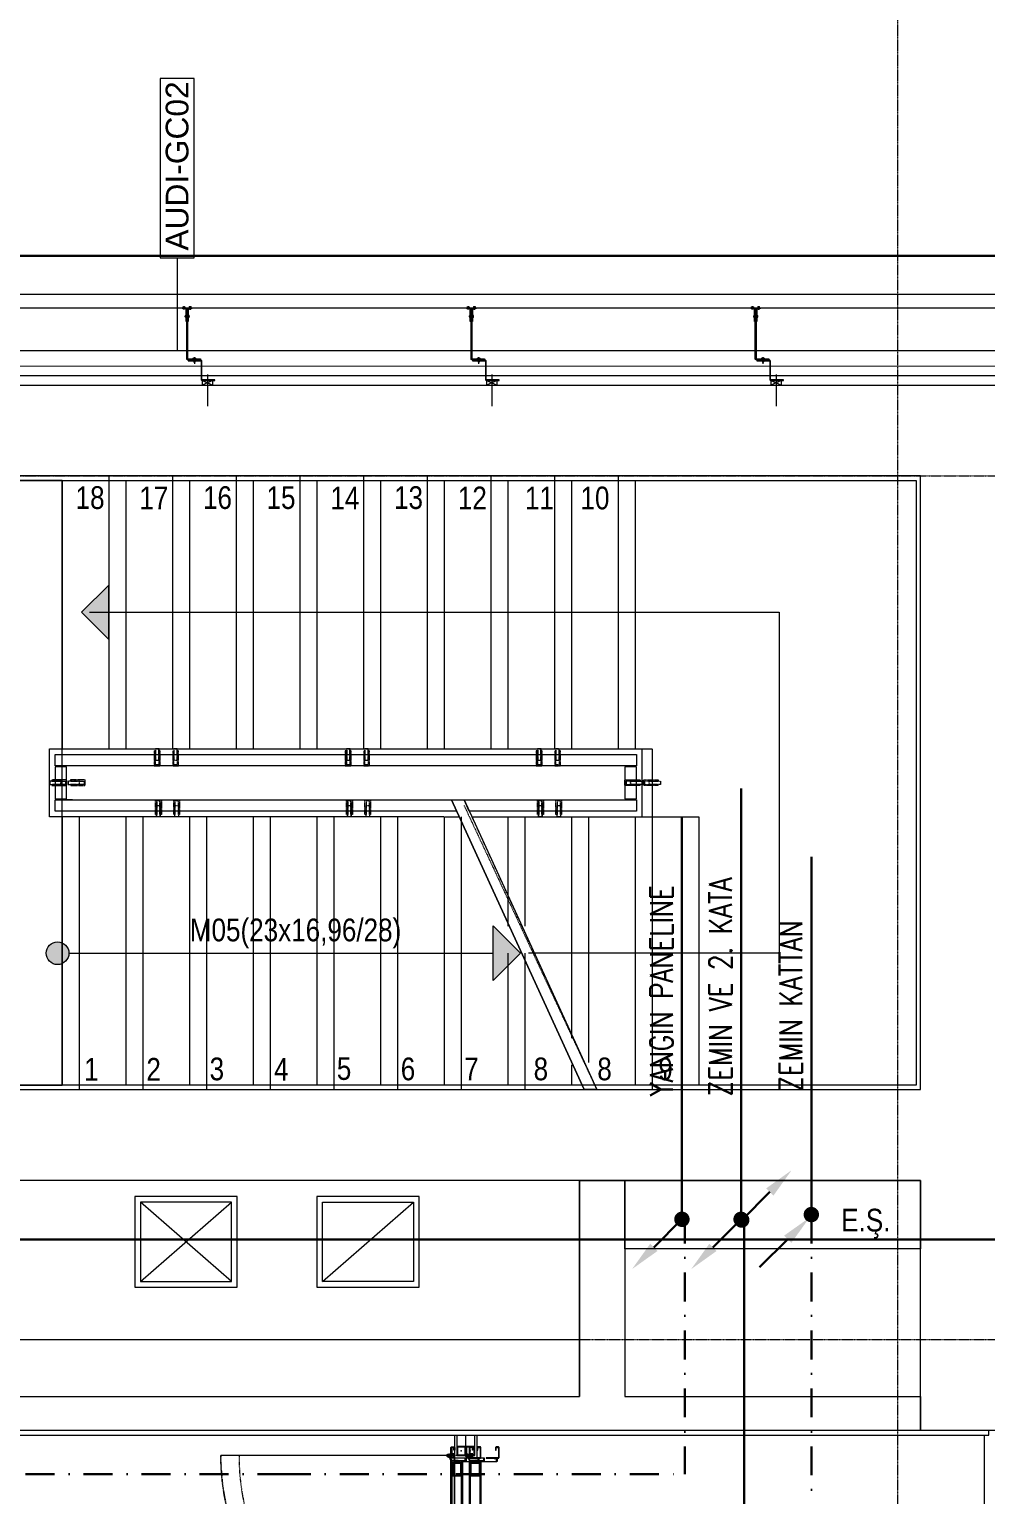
# Model space of a CAD drawing. Extents: x -1133 to 23780, y -1311 to 8245.
# Drawn here: x 10286 to 10706, y 2337 to 2982 of the extents above; entities that cross this region are included whole.
import ezdxf
from ezdxf.enums import TextEntityAlignment as Align

# ---------------------------------------------------------------- set-up
doc = ezdxf.new("R2010")
doc.units = 0
doc.header["$MEASUREMENT"] = 0
for name, pattern in [('DASHDOT', [25.4, 12.7, -6.35, 0, -6.35]), ('DASHDOT2', [0.5, 0.25, -0.125, 0, -0.125]), ('DOT2', [0.125, 0, -0.125]), ('HIDDEN', [0.375, 0.25, -0.125]), ('HIDDEN2', [4.7625, 3.175, -1.5875])]:
    doc.linetypes.add(name, pattern=pattern)
doc.layers.get('0').update_dxf_attribs({"color": 9, "lineweight": 9})
for name, color, linetype, lineweight in [('00', 9, 'Continuous', 9), ('01', 9, 'Continuous', 9), ('06B', 9, 'Continuous', 9), ('06C', 9, 'Continuous', 9), ('06D', 9, 'Continuous', 9), ('10', 9, 'Continuous', 9), ('11', 9, 'Continuous', 9), ('14', 9, 'Continuous', 9), ('19', 9, 'Continuous', 9), ('19D', 9, 'DOT2', 9), ('20', 9, 'DOT2', 9), ('21', 9, 'Continuous', 9), ('22', 8, 'Continuous', 9), ('24', 9, 'DASHDOT2', 9), ('33', 9, 'BATTING', 9), ('35', 9, 'Continuous', 9), ('E-AŞAĞIDAN GELEN HAT', 7, 'Continuous', 30), ('E-AŞAĞIDAN GELİP YUKARIYA GİDEN HAT', 7, 'Continuous', 30), ('E-KABLO', 7, 'Continuous', 30), ('E-YAZI', 7, 'Continuous', 30), ('E-YUKARI ÇIKAN HAT', 7, 'Continuous', 30)]:
    doc.layers.add(name, color=color, linetype=linetype, lineweight=lineweight)
doc.styles.add('Arial', font='arial.ttf', dxfattribs={"height": 2.5})
doc.styles.add('E-YAZI', font='txttw.shx')
doc.styles.add('MuuM_TEXT-STANDART', font='ARIALN.TTF')
doc.linetypes.add('BATTING', pattern='A,0.0001,-0.1,[134,ltypeshp.shx,S=0.1,R=0,X=-0.1,Y=0],-0.2,[134,ltypeshp.shx,S=0.1,R=180,X=0.1,Y=0],-0.1', length=0.4001)

# ---------------------------------------------------------------- blocks, each defined once
blk = doc.blocks.new('0_wallno')
blk.add_lwpolyline([(-7.84, 1.5), (7.94, 1.5), (7.94, -1.5), (-7.84, -1.5)], close=True)
blk.add_lwpolyline([(7.94, 0), (16.13, 0)])
at = {"style": 'Arial'}
blk.add_attdef('GENISLIK', text='', height=2, dxfattribs=at).set_placement((8.44, 0), align=Align.BOTTOM_LEFT)
blk.add_attdef('DUVARNO', text='', height=2, dxfattribs=at).set_placement((0, 0), align=Align.MIDDLE_CENTER)
blk.add_attdef('YUKSEKLIK', text='', height=2, dxfattribs=at).set_placement((8.44, -0.5), align=Align.TOP_LEFT)
blk = doc.blocks.new('p-lama profili')
at = {"layer": '20', "linetype": 'HIDDEN', "ltscale": 0.5}
blk.add_lwpolyline([(0.75, -0.45), (-0.75, -0.45), (-0.75, -6.5), (-1.25, -6.5), (-1.25, -0.45), (-1.25, -0.45), (-1.25, 0), (1.25, 0), (1.25, -0.45), (1.25, -0.45), (1.25, -6.5), (0.75, -6.5), (0.75, -0.45)], dxfattribs=at)
blk.add_lwpolyline([(-0.75, -2.5), (0.75, -2.5), (0.75, -7.5), (-0.75, -7.5)], close=True, dxfattribs=at)
blk = doc.blocks.new('gr-p-barel kilitli kapı kolu')
at = {"flags": 128}
for points in [[(-0.9, 0.8), (-0.9, 4.9), (-11.7, 4.9), (-11.7, 6.7), (0.9, 6.7), (0.9, 0.8)], [(-0.8, 5), (0.8, 6.6)]]:
    blk.add_lwpolyline(points, dxfattribs=at)
blk.add_lwpolyline([(-2.75, 0), (-2.75, 0.7), (2.75, 0.7), (2.75, 0)])
blk.add_lwpolyline([(-1.3, 0.7), (1.3, 0.7), (1.3, 0.8), (-1.3, 0.8)], close=True)
blk = doc.blocks.new('prf-scr2')
at = {"linetype": 'DOT2', "ltscale": 10}
blk.add_line((0, 0.19), (0, -1.06), dxfattribs=at)
for p, q in [((0.09, -0.24), (-0.09, -0.2)), ((-0.09, -0.24), (0.09, -0.28)), ((0.09, -0.32), (-0.09, -0.28)), ((-0.09, -0.32), (0.09, -0.36)), ((0.09, -0.4), (-0.09, -0.36)), ((-0.09, -0.4), (0.09, -0.44)), ((0.09, -0.48), (-0.09, -0.44)), ((-0.09, -0.48), (0.09, -0.52)), ((0.09, -0.56), (-0.09, -0.52)), ((-0.09, -0.56), (0.09, -0.6)), ((0.09, -0.64), (-0.09, -0.6)), ((-0.09, -0.64), (0.09, -0.68)), ((0.09, -0.72), (-0.09, -0.68)), ((-0.09, -0.72), (0.09, -0.76)), ((0.06, -0.84), (-0.08, -0.76)), ((-0.07, -0.8), (0.06, -0.84)), ((0.09, -0.17), (0, -0.15)), ((0, -0.18), (0.09, -0.2))]:
    blk.add_line(p, q)
blk.add_lwpolyline([(0.23, 0), (-0.23, 0), (-0.23, -0.01), (-0.12, -0.14), (0.12, -0.14), (0.23, -0.01), (0.23, 0)], close=True)
for points in [[(0.23, -0.01), (-0.23, -0.01)], [(-0.09, -0.14), (-0.09, -0.2), (-0.12, -0.22), (-0.12, -0.23), (-0.09, -0.24), (-0.09, -0.28), (-0.12, -0.3), (-0.12, -0.31), (-0.09, -0.32), (-0.09, -0.36), (-0.12, -0.38), (-0.12, -0.39), (-0.09, -0.4), (-0.09, -0.44), (-0.12, -0.46), (-0.12, -0.46), (-0.09, -0.48), (-0.09, -0.52), (-0.12, -0.54), (-0.12, -0.54), (-0.09, -0.56), (-0.09, -0.6), (-0.12, -0.62), (-0.12, -0.62), (-0.09, -0.64), (-0.09, -0.68), (-0.12, -0.69), (-0.12, -0.7), (-0.09, -0.72), (-0.09, -0.73), (-0.08, -0.76), (-0.1, -0.77), (-0.1, -0.78), (-0.07, -0.8), (-0.01, -0.94), (0, -0.95), (0.01, -0.94), (0.08, -0.76), (0.09, -0.76), (0.12, -0.74), (0.12, -0.73), (0.09, -0.72), (0.09, -0.68), (0.12, -0.66), (0.12, -0.66), (0.09, -0.64), (0.09, -0.6), (0.12, -0.58), (0.12, -0.58), (0.09, -0.56), (0.09, -0.52), (0.12, -0.5), (0.12, -0.5), (0.09, -0.48), (0.09, -0.44), (0.12, -0.43), (0.12, -0.42), (0.09, -0.4), (0.09, -0.36), (0.12, -0.35), (0.12, -0.34), (0.09, -0.32), (0.09, -0.28), (0.12, -0.27), (0.12, -0.26), (0.09, -0.24), (0.09, -0.2), (0.12, -0.19), (0.12, -0.18), (0.09, -0.17), (0.09, -0.14)]]:
    blk.add_lwpolyline(points)
blk = doc.blocks.new('K-SAC-01')
at = {"layer": '10'}
for points in [[(-4.6, 11.2, -0.414214), (-4.5, 11.3), (-0.1, 11.3, -0.414214), (0, 11.2), (0, 5.9), (0.2, 5.9), (0.2, 11.2, 0.414214), (-0.1, 11.5), (-4.5, 11.5, 0.414214), (-4.8, 11.2), (-4.8, 10.3, 0.414214), (-4.5, 10), (-3.4, 10), (-3.4, 10.2), (-4.5, 10.2, -0.414214), (-4.6, 10.3)], [(0.2, 10.3, -0.414214), (0.5, 10.6), (1.5, 10.6, -0.414214), (1.8, 10.3), (1.8, 3.9, -0.414214), (1.5, 3.6, -0.414214), (1.2, 3.9), (1.2, 4.8), (0.2, 4.8), (0.2, -1.2, -0.414214), (-0.1, -1.5), (-4.5, -1.5, -0.414214), (-4.8, -1.2), (-4.8, -0.3, -0.414214), (-4.5, 0), (-3.4, 0), (-3.4, -0.2), (-4.5, -0.2, 0.414214), (-4.6, -0.3), (-4.6, -1.2, 0.414214), (-4.5, -1.3), (-0.1, -1.3, 0.414214), (0, -1.2), (0, 5), (1.4, 5), (1.4, 3.9, 0.414214), (1.5, 3.8, 0.414214), (1.6, 3.9), (1.6, 10.3, 0.414214), (1.5, 10.4), (0.5, 10.4, 0.414214), (0.4, 10.3), (0.4, 9.4), (0.2, 9.4)], [(99.8, 10.3, 0.414214), (99.5, 10.6), (98.5, 10.6, 0.414214), (98.2, 10.3), (98.2, 3.9, 0.414214), (98.5, 3.6, 0.414214), (98.8, 3.9), (98.8, 4.8), (99.8, 4.8), (99.8, -1.2, 0.414214), (100.1, -1.5), (104.5, -1.5, 0.414214), (104.8, -1.2), (104.8, -0.3, 0.414214), (104.5, 0), (103.4, 0), (103.4, -0.2), (104.5, -0.2, -0.414214), (104.6, -0.3), (104.6, -1.2, -0.414214), (104.5, -1.3), (100.1, -1.3, -0.414214), (100, -1.2), (100, 5), (98.6, 5), (98.6, 3.9, -0.414214), (98.5, 3.8, -0.414214), (98.4, 3.9), (98.4, 10.3, -0.414214), (98.5, 10.4), (99.5, 10.4, -0.414214), (99.6, 10.3), (99.6, 9.4), (99.8, 9.4)], [(104.6, 11.2, 0.414214), (104.5, 11.3), (100.1, 11.3, 0.414214), (100, 11.2), (100, 5.9), (99.8, 5.9), (99.8, 11.2, -0.414214), (100.1, 11.5), (104.5, 11.5, -0.414214), (104.8, 11.2), (104.8, 10.3, -0.414214), (104.5, 10), (103.4, 10), (103.4, 10.2), (104.5, 10.2, 0.414214), (104.6, 10.3)], [(-0.38, -2.01), (1, -1.37), (1, 1.5), (1.2, 1.5), (1.2, -1.5), (-0.27, -2.18, -14.796002)]]:
    blk.add_lwpolyline(points, format="xyb", close=True, dxfattribs=at)
for points in [[(98.8, 0.15), (98.8, 2.15), (99.1, 2.15), (99.1, 3.19), (1.5, 3.19), (1.5, 2.15), (1.8, 2.15), (1.8, 0.15), (1.5, 0.15), (1.5, 1.85), (1.2, 1.85), (1.2, 3.49), (99.4, 3.49), (99.4, 1.85), (99.1, 1.85), (99.1, 0.15)], [(98.8, 2.15), (98.8, 0.15), (99.4, 0.15), (99.4, -1.5), (1.2, -1.5), (1.2, 0.15), (1.8, 0.15), (1.8, 2.15), (2.1, 2.15), (2.1, -0.15), (1.5, -0.15), (1.5, -1.2), (99.1, -1.2), (99.1, -0.15), (98.5, -0.15), (98.5, 2.15), (98.8, 2.15)]]:
    blk.add_lwpolyline(points, dxfattribs=at)
for points in [[(2.1, 3), (8.1, 3), (8.1, -1), (2.1, -1)], [(2.4, 2.7), (7.8, 2.7), (7.8, -0.7), (2.4, -0.7)], [(98.5, 3), (92.5, 3), (92.5, -1), (98.5, -1)], [(98.2, 2.7), (92.8, 2.7), (92.8, -0.7), (98.2, -0.7)]]:
    blk.add_lwpolyline(points, close=True, dxfattribs=at)
blk.add_circle((-0.95, -2.5), 0.55, dxfattribs=at)
at = {"layer": '20', "linetype": 'HIDDEN'}
for points in [[(-0.2, -1.3), (-0.2, 0), (-1.7, 0), (-1.7, -1.3)], [(-0.4, -1.99), (-0.4, -0.2), (-1.5, -0.2), (-1.5, -1.99)]]:
    blk.add_lwpolyline(points, dxfattribs=at)
at = {"layer": '20'}
blk.add_lwpolyline([(-0.95, -2.5), (-0.95, -102.85)], dxfattribs=at)
blk.add_arc((-0.95, -2.5), 100.35, 270, 1.51314, dxfattribs=at)
at = {"layer": '06B'}
blk.add_blockref('gr-p-barel kilitli kapı kolu', (91.4, 3.51), dxfattribs=at)
at = {"layer": '06B', "xscale": -1, "rotation": 180}
blk.add_blockref('gr-p-barel kilitli kapı kolu', (91.4, -1.51), dxfattribs=at)
at = {"layer": '10', "xscale": -1, "rotation": 90}
blk.add_blockref('prf-scr2', (1.5, 1), dxfattribs=at)
at = {"layer": '10', "rotation": 270}
blk.add_blockref('prf-scr2', (99.1, 1.22), dxfattribs=at)
blk = doc.blocks.new('p- alum kaplama profil')
at = {"lineweight": 13}
blk.add_lwpolyline([(7.12, 12.59), (7.12, 26.49)], dxfattribs=at)
at = {"lineweight": 18}
blk.add_lwpolyline([(4.09, 6.16), (-1.41, 6.16), (-1.41, 6.46), (4.09, 6.46, 0.414214), (4.29, 6.66), (4.29, 14.66, -0.414214), (4.79, 15.16), (10.29, 15.16), (10.29, 14.86), (4.79, 14.86, 0.414214), (4.59, 14.66), (4.59, 6.66, -0.414214)], format="xyb", close=True, dxfattribs=at)
at = {"lineweight": 5}
blk.add_lwpolyline([(9.44, 15.16), (4.79, 15.16), (4.79, 17.16), (9.44, 17.16)], close=True, dxfattribs=at)
for points in [[(4.79, 15.16), (9.44, 17.16)], [(9.44, 15.16), (4.79, 17.16)]]:
    blk.add_lwpolyline(points, dxfattribs=at)
blk.add_lwpolyline([(-2.06, 5.56), (-2.06, -2.34), (-2.06, -15.69), (-1.66, -15.69), (-1.66, -2.34), (-1.66, 5.56), (-1.66, 5.56), (-1.66, 5.57), (-1.66, 5.57), (-1.66, 5.58), (-1.66, 5.58), (-1.65, 5.59), (-1.65, 5.59), (-1.65, 5.59), (-1.65, 5.6), (-1.65, 5.6), (-1.64, 5.61), (-1.64, 5.61), (-1.64, 5.62), (-1.64, 5.62), (-1.63, 5.62), (-1.63, 5.63), (-1.63, 5.63), (-1.62, 5.63), (-1.62, 5.64), (-1.61, 5.64), (-1.61, 5.64), (-1.61, 5.64), (-1.6, 5.65), (-1.6, 5.65), (-1.59, 5.65), (-1.59, 5.65), (-1.58, 5.65), (-1.58, 5.65), (-1.57, 5.66), (-1.57, 5.66), (-1.56, 5.66), (-1.56, 5.66), (3.94, 5.66), (3.94, 6.06), (-1.56, 6.06), (-1.58, 6.06), (-1.61, 6.05), (-1.63, 6.05), (-1.66, 6.05), (-1.68, 6.04), (-1.7, 6.03), (-1.73, 6.03), (-1.75, 6.02), (-1.77, 6.01), (-1.79, 6), (-1.82, 5.99), (-1.84, 5.97), (-1.86, 5.96), (-1.88, 5.94), (-1.89, 5.93), (-1.91, 5.91), (-1.93, 5.89), (-1.95, 5.87), (-1.96, 5.85), (-1.97, 5.83), (-1.99, 5.81), (-2, 5.79), (-2.01, 5.77), (-2.02, 5.75), (-2.03, 5.72), (-2.04, 5.7), (-2.04, 5.68), (-2.05, 5.65), (-2.05, 5.63), (-2.06, 5.61), (-2.06, 5.58)], close=True)
blk.add_lwpolyline([(-1.66, -2.34), (-2.06, -2.34)])
for points in [[(-2.36, -10.84), (-2.36, -16.39), (-2.36, -16.39, -0.414214), (-2.51, -16.54), (-2.51, -16.54), (-4.06, -16.54), (-4.06, -16.84), (-2.51, -16.84), (-2.51, -16.84, 0.414214), (-2.06, -16.39), (-2.06, -10.84)], [(-1.36, -10.84), (-1.66, -10.84), (-1.66, -16.39, 0.414214), (-1.21, -16.84), (-1.21, -16.84), (0.34, -16.84), (0.34, -16.54), (-1.21, -16.54), (-1.21, -16.54, -0.414214), (-1.36, -16.39), (-1.36, -16.39)]]:
    blk.add_lwpolyline(points, format="xyb", close=True)
for points in [[(1.61, 6.87, -10), (0.98, 6.96, -10)], [(1.56, 7.05, -10), (1.02, 7.13, -10)], [(1.05, 6.91, -10), (1.29, 7.56, -10)], [(1.29, 4.93, -10), (1.29, 7.8, -10)], [(1.53, 6.82, -10), (1.29, 7.56, -10)], [(0.67, 5.66, -10), (1.91, 5.66, -10)], [(0.67, 5.66, -10), (0.67, 5.64, -10), (0.67, 5.62, -10), (0.67, 5.6, -10), (0.68, 5.58, -10), (0.68, 5.56, -10), (0.69, 5.54, -10), (0.69, 5.52, -10), (0.7, 5.5, -10), (0.7, 5.48, -10), (0.71, 5.46, -10), (0.72, 5.45, -10), (0.73, 5.43, -10), (0.74, 5.41, -10), (0.75, 5.4, -10), (0.76, 5.38, -10), (0.77, 5.36, -10), (0.79, 5.35, -10), (0.8, 5.33, -10), (0.81, 5.32, -10), (0.83, 5.31, -10), (0.84, 5.29, -10), (0.86, 5.28, -10), (0.87, 5.27, -10), (0.89, 5.26, -10), (0.91, 5.25, -10), (0.92, 5.24, -10), (0.94, 5.23, -10), (0.96, 5.22, -10), (0.98, 5.21, -10), (1, 5.21, -10), (1.02, 5.2, -10), (1.03, 5.2, -10)], [(0.96, 5.66, -10), (0.97, 5.66, -10), (0.97, 5.66, -10), (0.97, 5.66, -10), (0.98, 5.66, -10), (0.98, 5.66, -10), (0.99, 5.66, -10), (0.99, 5.66, -10), (1, 5.66, -10), (1, 5.67, -10), (1, 5.67, -10), (1.01, 5.67, -10), (1.01, 5.67, -10), (1.01, 5.67, -10), (1.02, 5.68, -10), (1.02, 5.68, -10), (1.02, 5.68, -10), (1.03, 5.69, -10), (1.03, 5.69, -10), (1.03, 5.69, -10), (1.04, 5.7, -10), (1.04, 5.7, -10), (1.04, 5.7, -10), (1.04, 5.71, -10), (1.04, 5.71, -10), (1.05, 5.72, -10), (1.05, 5.72, -10), (1.05, 5.72, -10), (1.05, 5.73, -10), (1.05, 5.73, -10), (1.05, 5.74, -10), (1.05, 5.74, -10), (1.05, 5.75, -10)], [(1.33, 5.85, -10), (0.98, 5.88, -10)], [(1.03, 5.2, -10), (1.04, 5.2, -10), (1.05, 5.19, -10), (1.05, 5.19, -10), (1.06, 5.19, -10), (1.06, 5.19, -10), (1.07, 5.19, -10), (1.07, 5.19, -10), (1.08, 5.19, -10), (1.08, 5.19, -10), (1.09, 5.19, -10), (1.09, 5.18, -10), (1.1, 5.18, -10), (1.1, 5.18, -10), (1.11, 5.18, -10), (1.11, 5.18, -10), (1.12, 5.18, -10), (1.12, 5.18, -10), (1.13, 5.18, -10), (1.13, 5.18, -10), (1.14, 5.18, -10), (1.15, 5.18, -10), (1.15, 5.18, -10), (1.16, 5.17, -10), (1.16, 5.17, -10), (1.17, 5.17, -10), (1.17, 5.17, -10), (1.18, 5.17, -10), (1.18, 5.17, -10), (1.19, 5.17, -10), (1.19, 5.17, -10), (1.2, 5.17, -10), (1.2, 5.17, -10)], [(1.05, 5.83, -10), (1.05, 6.01, -10)], [(1.05, 5.75, -10), (1.05, 5.83, -10)], [(1.2, 5.17, -10), (1.2, 5.2, -10)], [(1.38, 5.2, -10), (1.2, 5.2, -10)], [(1.29, 6.16, -10), (1.29, 6.26, -10)], [(1.38, 5.17, -10), (1.38, 5.2, -10)], [(1.38, 5.17, -10), (1.38, 5.17, -10), (1.39, 5.17, -10), (1.39, 5.17, -10), (1.4, 5.17, -10), (1.41, 5.17, -10), (1.41, 5.17, -10), (1.42, 5.17, -10), (1.42, 5.17, -10), (1.43, 5.17, -10), (1.43, 5.18, -10), (1.44, 5.18, -10), (1.44, 5.18, -10), (1.45, 5.18, -10), (1.45, 5.18, -10), (1.46, 5.18, -10), (1.46, 5.18, -10), (1.47, 5.18, -10), (1.47, 5.18, -10), (1.48, 5.18, -10), (1.48, 5.18, -10), (1.49, 5.18, -10), (1.5, 5.19, -10), (1.5, 5.19, -10), (1.51, 5.19, -10), (1.51, 5.19, -10), (1.52, 5.19, -10), (1.52, 5.19, -10), (1.53, 5.19, -10), (1.53, 5.19, -10), (1.54, 5.19, -10), (1.54, 5.2, -10), (1.55, 5.2, -10)], [(1.53, 5.75, -10), (1.53, 5.92, -10)], [(1.53, 5.75, -10), (1.53, 5.74, -10), (1.53, 5.74, -10), (1.53, 5.73, -10), (1.53, 5.73, -10), (1.53, 5.72, -10), (1.54, 5.72, -10), (1.54, 5.72, -10), (1.54, 5.71, -10), (1.54, 5.71, -10), (1.54, 5.7, -10), (1.54, 5.7, -10), (1.55, 5.7, -10), (1.55, 5.69, -10), (1.55, 5.69, -10), (1.55, 5.69, -10), (1.56, 5.68, -10), (1.56, 5.68, -10), (1.56, 5.68, -10), (1.57, 5.67, -10), (1.57, 5.67, -10), (1.58, 5.67, -10), (1.58, 5.67, -10), (1.58, 5.67, -10), (1.59, 5.66, -10), (1.59, 5.66, -10), (1.6, 5.66, -10), (1.6, 5.66, -10), (1.6, 5.66, -10), (1.61, 5.66, -10), (1.61, 5.66, -10), (1.62, 5.66, -10), (1.62, 5.66, -10)], [(1.55, 5.2, -10), (1.57, 5.2, -10), (1.59, 5.21, -10), (1.6, 5.21, -10), (1.62, 5.22, -10), (1.64, 5.23, -10), (1.66, 5.24, -10), (1.68, 5.25, -10), (1.69, 5.26, -10), (1.71, 5.27, -10), (1.73, 5.28, -10), (1.74, 5.29, -10), (1.76, 5.31, -10), (1.77, 5.32, -10), (1.78, 5.33, -10), (1.8, 5.35, -10), (1.81, 5.36, -10), (1.82, 5.38, -10), (1.83, 5.4, -10), (1.84, 5.41, -10), (1.85, 5.43, -10), (1.86, 5.45, -10), (1.87, 5.46, -10), (1.88, 5.48, -10), (1.89, 5.5, -10), (1.89, 5.52, -10), (1.9, 5.54, -10), (1.9, 5.56, -10), (1.9, 5.58, -10), (1.91, 5.6, -10), (1.91, 5.62, -10), (1.91, 5.64, -10), (1.91, 5.66, -10)], [(-2.36, -12.52, 0), (-2.4, -12.53, 0), (-2.43, -12.56, 0), (-2.47, -12.58, 0), (-2.5, -12.6, 0), (-2.53, -12.63, 0), (-2.56, -12.66, 0), (-2.59, -12.69, 0), (-2.61, -12.73, 0), (-2.63, -12.76, 0), (-2.65, -12.8, 0), (-2.67, -12.84, 0), (-2.68, -12.88, 0), (-2.69, -12.92, 0), (-2.7, -12.96, 0), (-2.71, -13, 0), (-2.71, -13.04, 0), (-2.71, -13.08, 0), (-2.7, -13.13, 0), (-2.69, -13.17, 0), (-2.68, -13.21, 0), (-2.67, -13.25, 0), (-2.65, -13.28, 0), (-2.63, -13.32, 0), (-2.61, -13.36, 0), (-2.59, -13.39, 0), (-2.56, -13.42, 0), (-2.53, -13.45, 0), (-2.5, -13.48, 0), (-2.47, -13.51, 0), (-2.43, -13.53, 0), (-2.4, -13.55, 0), (-2.36, -13.57, 0)], [(-2.36, -13.04, 0), (-2.36, -12.52, 0)], [(-2.36, -13.04, 0), (-2.36, -12.73, 0)], [(-2.36, -12.73, 0), (-2.36, -13.04, 0)], [(-1.36, -12.73, 0), (-2.36, -12.73, 0)], [(-1.36, -13.04, 0), (-1.36, -12.37, 0)], [(-1.36, -13.72, 0), (-1.32, -13.68, 0), (-1.29, -13.65, 0), (-1.26, -13.61, 0), (-1.23, -13.58, 0), (-1.2, -13.54, 0), (-1.18, -13.5, 0), (-1.16, -13.45, 0), (-1.14, -13.41, 0), (-1.12, -13.37, 0), (-1.1, -13.32, 0), (-1.09, -13.28, 0), (-1.08, -13.23, 0), (-1.07, -13.18, 0), (-1.06, -13.14, 0), (-1.06, -13.09, 0), (-1.06, -13.04, 0), (-1.06, -12.99, 0), (-1.06, -12.95, 0), (-1.07, -12.9, 0), (-1.08, -12.85, 0), (-1.09, -12.81, 0), (-1.1, -12.76, 0), (-1.12, -12.72, 0), (-1.14, -12.67, 0), (-1.16, -12.63, 0), (-1.18, -12.59, 0), (-1.2, -12.55, 0), (-1.23, -12.51, 0), (-1.26, -12.47, 0), (-1.29, -12.43, 0), (-1.32, -12.4, 0), (-1.36, -12.37, 0)], [(-3.84, -17.04, 0), (-3.81, -17.07, 0), (-3.78, -17.1, 0), (-3.75, -17.12, 0), (-3.72, -17.15, 0), (-3.69, -17.17, 0), (-3.66, -17.19, 0), (-3.62, -17.21, 0), (-3.59, -17.23, 0), (-3.55, -17.24, 0), (-3.52, -17.26, 0), (-3.48, -17.27, 0), (-3.44, -17.28, 0), (-3.4, -17.28, 0), (-3.36, -17.29, 0), (-3.32, -17.29, 0), (-3.29, -17.29, 0), (-3.25, -17.29, 0), (-3.21, -17.29, 0), (-3.17, -17.28, 0), (-3.13, -17.28, 0), (-3.09, -17.27, 0), (-3.06, -17.26, 0), (-3.02, -17.24, 0), (-2.98, -17.23, 0), (-2.95, -17.21, 0), (-2.91, -17.19, 0), (-2.88, -17.17, 0), (-2.85, -17.15, 0), (-2.82, -17.12, 0), (-2.79, -17.1, 0), (-2.76, -17.07, 0), (-2.73, -17.04, 0)], [(-3.29, -17.04, 0), (-3.84, -17.04, 0)], [(-2.85, -16.54, 0), (-2.86, -16.51, 0), (-2.87, -16.47, 0), (-2.89, -16.44, 0), (-2.91, -16.41, 0), (-2.93, -16.38, 0), (-2.96, -16.35, 0), (-2.98, -16.33, 0), (-3.01, -16.31, 0), (-3.04, -16.29, 0), (-3.07, -16.27, 0), (-3.11, -16.25, 0), (-3.14, -16.24, 0), (-3.18, -16.23, 0), (-3.21, -16.22, 0), (-3.25, -16.22, 0), (-3.29, -16.22, 0), (-3.32, -16.22, 0), (-3.36, -16.22, 0), (-3.39, -16.23, 0), (-3.43, -16.24, 0), (-3.46, -16.25, 0), (-3.5, -16.27, 0), (-3.53, -16.29, 0), (-3.56, -16.31, 0), (-3.59, -16.33, 0), (-3.61, -16.35, 0), (-3.64, -16.38, 0), (-3.66, -16.41, 0), (-3.68, -16.44, 0), (-3.7, -16.47, 0), (-3.71, -16.51, 0), (-3.73, -16.54, 0)], [(-3.29, -16.54, 0), (-3.73, -16.54, 0)], [(-3.29, -16.54, 0), (-3.55, -16.54, 0)], [(-3.55, -16.54, 0), (-3.29, -16.54, 0)], [(-3.55, -17.04, 0), (-3.55, -16.54, 0)], [(-3.29, -17.54, 0), (-3.29, -16.04, 0)], [(-3.29, -16.54, 0), (-2.85, -16.54, 0)], [(-3.29, -16.54, 0), (-3.03, -16.54, 0)], [(-3.03, -16.54, 0), (-3.29, -16.54, 0)], [(-3.29, -17.04, 0), (-2.73, -17.04, 0)], [(-3.03, -17.04, 0), (-3.03, -16.54, 0)], [(-2.86, -13.04, 0), (-0.86, -13.04, 0)], [(-2.36, -13.04, 0), (-2.36, -13.36, 0)], [(-2.36, -13.04, 0), (-2.36, -13.57, 0)], [(-2.36, -13.36, 0), (-2.36, -13.04, 0)], [(-1.36, -13.36, 0), (-2.36, -13.36, 0)], [(-1.36, -13.04, 0), (-1.36, -13.72, 0)], [(-0.56, -17.04, 0), (-1.11, -17.04, 0)], [(0, -17.04, 0), (-0.03, -17.07, 0), (-0.06, -17.1, 0), (-0.09, -17.12, 0), (-0.12, -17.15, 0), (-0.15, -17.17, 0), (-0.18, -17.19, 0), (-0.22, -17.21, 0), (-0.25, -17.23, 0), (-0.29, -17.24, 0), (-0.33, -17.26, 0), (-0.36, -17.27, 0), (-0.4, -17.28, 0), (-0.44, -17.28, 0), (-0.48, -17.29, 0), (-0.52, -17.29, 0), (-0.56, -17.29, 0), (-0.59, -17.29, 0), (-0.63, -17.29, 0), (-0.67, -17.28, 0), (-0.71, -17.28, 0), (-0.75, -17.27, 0), (-0.79, -17.26, 0), (-0.82, -17.24, 0), (-0.86, -17.23, 0), (-0.89, -17.21, 0), (-0.93, -17.19, 0), (-0.96, -17.17, 0), (-0.99, -17.15, 0), (-1.02, -17.12, 0), (-1.05, -17.1, 0), (-1.08, -17.07, 0), (-1.11, -17.04, 0)], [(-1, -16.54, 0), (-0.98, -16.51, 0), (-0.97, -16.47, 0), (-0.95, -16.44, 0), (-0.93, -16.41, 0), (-0.91, -16.38, 0), (-0.88, -16.35, 0), (-0.86, -16.33, 0), (-0.83, -16.31, 0), (-0.8, -16.29, 0), (-0.77, -16.27, 0), (-0.73, -16.25, 0), (-0.7, -16.24, 0), (-0.66, -16.23, 0), (-0.63, -16.22, 0), (-0.59, -16.22, 0), (-0.56, -16.22, 0), (-0.52, -16.22, 0), (-0.48, -16.22, 0), (-0.45, -16.23, 0), (-0.41, -16.24, 0), (-0.38, -16.25, 0), (-0.34, -16.27, 0), (-0.31, -16.29, 0), (-0.28, -16.31, 0), (-0.25, -16.33, 0), (-0.23, -16.35, 0), (-0.2, -16.38, 0), (-0.18, -16.41, 0), (-0.16, -16.44, 0), (-0.14, -16.47, 0), (-0.13, -16.51, 0), (-0.12, -16.54, 0)], [(-0.56, -16.54, 0), (-1, -16.54, 0)], [(-0.56, -16.54, 0), (-0.82, -16.54, 0)], [(-0.82, -16.54, 0), (-0.56, -16.54, 0)], [(-0.82, -17.04, 0), (-0.82, -16.54, 0)], [(-0.56, -17.54, 0), (-0.56, -16.04, 0)], [(-0.56, -16.54, 0), (-0.3, -16.54, 0)], [(-0.56, -16.54, 0), (-0.12, -16.54, 0)], [(-0.3, -16.54, 0), (-0.56, -16.54, 0)], [(-0.56, -17.04, 0), (0, -17.04, 0)], [(-0.3, -17.04, 0), (-0.3, -16.54, 0)]]:
    blk.add_polyline3d(points)
blk = doc.blocks.new('Prf-40x40')
for points in [[(1.5, -2), (-1.5, -2, -0.414214), (-2, -1.5), (-2, 1.5, -0.414214), (-1.5, 2), (1.5, 2, -0.414214), (2, 1.5), (2, -1.5, -0.414214)], [(1.5, -1.7), (-1.5, -1.7, -0.414214), (-1.7, -1.5), (-1.7, 1.5, -0.414214), (-1.5, 1.7), (1.5, 1.7, -0.414214), (1.7, 1.5), (1.7, -1.5, -0.414214)]]:
    blk.add_lwpolyline(points, format="xyb", close=True)
blk.add_point((0, 0))
blk = doc.blocks.new('100_YUKARI ÇIKAN HAT')
at = {"layer": 'E-YUKARI ÇIKAN HAT', "color": 3, "linetype": 'Continuous'}
blk.add_line((2.47, 2.47), (0, 0), dxfattribs=at)
at = {"layer": 'E-YUKARI ÇIKAN HAT', "color": 4, "linetype": 'Continuous', "const_width": 0.675}
blk.add_lwpolyline([(-0.34, 0, 1), (0.34, 0, 1)], format="xyb", close=True, dxfattribs=at)
at = {"layer": 'E-YUKARI ÇIKAN HAT', "color": 3, "linetype": 'Continuous'}
blk.add_solid([(2.15, 2.79), (2.79, 2.15), (4.38, 4.38)], dxfattribs=at)
blk = doc.blocks.new('100_AŞAĞIDAN GELEN HAT')
at = {"layer": 'E-AŞAĞIDAN GELEN HAT', "color": 3, "linetype": 'Continuous'}
blk.add_line((-2.07, -2.17), (-4.55, -4.64), dxfattribs=at)
at = {"layer": 'E-AŞAĞIDAN GELEN HAT', "color": 4, "linetype": 'Continuous', "const_width": 0.675}
blk.add_lwpolyline([(-0.34, 0, 1), (0.34, 0, 1)], format="xyb", close=True, dxfattribs=at)
at = {"layer": 'E-AŞAĞIDAN GELEN HAT', "color": 3, "linetype": 'Continuous'}
blk.add_solid([(-2.39, -1.85), (-1.76, -2.49), (-0.16, -0.26)], dxfattribs=at)

msp = doc.modelspace()

# ---------------------------------------------------------------- hatches: boundary and pattern name
at = {"layer": '19'}
h = msp.add_hatch(color=256, dxfattribs=at)
h.dxf.hatch_style = 1
h.paths.add_polyline_path([(10320.5, 2713), (10320.5, 2737), (10308.48, 2725)])
h = msp.add_hatch(color=256, dxfattribs=at)
h.dxf.hatch_style = 1
h.paths.add_polyline_path([(10489.56, 2563), (10489.56, 2587), (10501.58, 2575)])
h = msp.add_hatch(color=256, dxfattribs=at)
h.dxf.hatch_style = 1
edge = h.paths.add_edge_path()
edge.add_arc((10298, 2575), 5, -90, 270)

# ---------------------------------------------------------------- linework, layer by layer
at = {"layer": '00'}
for points in [[(10247.5, 2380), (10527.5, 2380), (10527.5, 2475), (10547.5, 2475), (10547.5, 2380), (10677.5, 2380), (10677.5, 2365), (10232.5, 2365)], [(10527.5, 2475), (10527.5, 2380)], [(10547.5, 2475), (10547.5, 2380)]]:
    msp.add_lwpolyline(points, dxfattribs=at)
at = {"layer": '01'}
msp.add_lwpolyline([(10247.5, 2825), (10727.5, 2825), (10727.5, 2365), (10677.5, 2365), (10677.5, 2475), (10287.5, 2475), (10287.5, 2475), (10247.5, 2475), (10247.5, 2515), (10677.5, 2515), (10677.5, 2785), (10247.5, 2785)], close=True, dxfattribs=at)
at = {"layer": '06B'}
for points in [[(10552.5, 2657.5), (10304.5, 2657.5), (10297, 2657.5), (10297, 2662.5), (10550, 2662.5), (10552.5, 2662.5), (10552.5, 2657.5)], [(10302, 2657), (10297, 2657), (10297, 2643), (10302, 2643), (10302, 2657)], [(10550, 2662.5), (10552.5, 2662.5)], [(10473.45, 2637.5), (10297, 2637.5), (10297, 2637.5), (10297, 2640), (10297, 2642.5), (10471.17, 2642.5), (10473.45, 2637.5)], [(10304.5, 2642.5), (10297, 2642.5)], [(10550, 2642.5), (10552.5, 2642.5), (10552.5, 2637.5), (10479.04, 2637.5), (10476.76, 2642.5), (10550, 2642.5), (10550, 2642.5)]]:
    msp.add_lwpolyline(points, dxfattribs=at)
msp.add_lwpolyline([(10547.5, 2657), (10547.5, 2643), (10552.5, 2643), (10552.5, 2657)], close=True, dxfattribs=at)
at = {"layer": '06C'}
msp.add_line((7067.5, 2865), (10767.5, 2865), dxfattribs=at)
at = {"layer": '06D'}
for points in [[(10742.5, 1990.05), (10742.5, 2840), (9855, 2840)], [(10735.7, 1998.05), (10735.71, 2833.2), (9855, 2833.25)], [(10547.5, 2475), (10677.5, 2475), (10677.5, 2445), (10547.5, 2445), (10547.5, 2475)], [(10374.5, 2430.5), (10334.5, 2465.5)], [(10334.5, 2430.5), (10374.5, 2465.5)], [(10414.5, 2430.5), (10454.5, 2465.5)], [(10477.5, 2357.5), (10477.5, 2363)]]:
    msp.add_lwpolyline(points, dxfattribs=at)
for points in [[(10142.5, 2405), (10527.5, 2405), (10527.5, 2475), (10142.5, 2475)], [(10332, 2428), (10377, 2428), (10377, 2468), (10332, 2468)], [(10334.5, 2430.5), (10374.5, 2430.5), (10374.5, 2465.5), (10334.5, 2465.5)], [(10412, 2428), (10457, 2428), (10457, 2468), (10412, 2468)], [(10454.5, 2430.5), (10414.5, 2430.5), (10414.5, 2465.5), (10454.5, 2465.5)]]:
    msp.add_lwpolyline(points, close=True, dxfattribs=at)
at = {"layer": '10'}
msp.add_line((8088.98, 2859), (10761.5, 2859), dxfattribs=at)
at = {"layer": '10', "const_width": 0.1}
msp.add_lwpolyline([(10738.5, 1990.05), (10738.5, 2836), (9848.37, 2836)], dxfattribs=at)
at = {"layer": '11'}
for points in [[(10472.5, 2363), (10472.5, 2353), (10482.5, 2353), (10482.5, 2363)], [(10473.5, 2363), (10473.5, 2354), (10481.5, 2354), (10481.5, 2363)]]:
    msp.add_lwpolyline(points, dxfattribs=at)
at = {"layer": '14'}
for points in [[(10245.5, 2783), (10675.5, 2783), (10675.5, 2517), (10245.5, 2517)], [(10232.5, 2365), (10232.5, 2363), (10707.5, 2363), (10707.5, 2365)]]:
    msp.add_lwpolyline(points, dxfattribs=at)
at = {"layer": '19', "linetype": 'Continuous'}
for points in [[(10328, 2783), (10328, 2665)], [(10356, 2783), (10356, 2665)], [(10384, 2783), (10384, 2665)], [(10412, 2783), (10412, 2665)], [(10440, 2783), (10440, 2665)], [(10468, 2783), (10468, 2665)], [(10496, 2783), (10496, 2665)], [(10524, 2783), (10524, 2665)], [(10552, 2783), (10552, 2665)], [(10300, 2635), (10294.5, 2635), (10294.5, 2665), (10557.5, 2665)], [(10555, 2635), (10555, 2665)], [(10440, 2635), (10300, 2635), (10300, 2517)], [(10468, 2635), (10328, 2635), (10328, 2517)], [(10356, 2635), (10356, 2517)], [(10384, 2635), (10384, 2517)], [(10412, 2635), (10412, 2517)], [(10440, 2635), (10440, 2517)], [(10468, 2635), (10468, 2517)], [(10468.5, 2635), (10474.55, 2635)], [(10480.14, 2635), (10552, 2635)], [(10496, 2635), (10496, 2586.98)], [(10524, 2635), (10524, 2537.69)], [(10552, 2635), (10552, 2517)], [(10496, 2575), (10496, 2517)], [(10524, 2525.93), (10524, 2517)]]:
    msp.add_lwpolyline(points, dxfattribs=at)
at = {"layer": '19'}
for points in [[(10320.5, 2713), (10320.5, 2737), (10308.48, 2725)], [(10489.56, 2563), (10489.56, 2587), (10501.58, 2575)]]:
    msp.add_lwpolyline(points, close=True, dxfattribs=at)
for points in [[(10312.02, 2725), (10615.25, 2725), (10615.25, 2575), (10505.14, 2575)], [(10471.17, 2642.5), (10476.76, 2642.5), (10535.09, 2515), (10529.5, 2515), (10471.17, 2642.5)], [(10471.17, 2642.5), (10529.5, 2515)], [(10471.17, 2642.5), (10529.5, 2515)], [(10303, 2575), (10489.56, 2575), (10489.56, 2575)]]:
    msp.add_lwpolyline(points, dxfattribs=at)
msp.add_circle((10298, 2575), 5, dxfattribs=at)
msp.add_circle((10298, 2575), 5, dxfattribs=at)
at = {"layer": '19D', "linetype": 'HIDDEN'}
for points in [[(10320.5, 2785), (10320.5, 2665)], [(10348.5, 2785), (10348.5, 2665)], [(10376.5, 2785), (10376.5, 2665)], [(10404.5, 2785), (10404.5, 2665)], [(10432.5, 2785), (10432.5, 2665)], [(10460.5, 2785), (10460.5, 2665)], [(10488.5, 2785), (10488.5, 2665)], [(10516.5, 2785), (10516.5, 2665)], [(10544.5, 2785), (10544.5, 2665)], [(10555, 2665), (10559.5, 2665), (10559.5, 2515)], [(10476.76, 2642.5), (10535.09, 2515)], [(10307.5, 2635), (10307.5, 2515)], [(10335.5, 2635), (10335.5, 2515)], [(10363.5, 2635), (10363.5, 2515)], [(10391.5, 2635), (10391.5, 2515)], [(10419.5, 2635), (10419.5, 2515)], [(10447.5, 2635), (10447.5, 2515)], [(10475.5, 2635), (10475.5, 2515)], [(10503.5, 2635), (10503.5, 2586.98)], [(10531.5, 2635), (10531.5, 2526.98)], [(10503.5, 2575), (10503.5, 2515)]]:
    msp.add_lwpolyline(points, dxfattribs=at)
at = {"layer": '19D'}
msp.add_lwpolyline([(10476.76, 2640), (10535.09, 2515)], dxfattribs=at)
at = {"layer": '21', "linetype": 'HIDDEN2', "ltscale": 0.1, "const_width": 1}
msp.add_lwpolyline([(10092.2, 2881.81), (10799.19, 2881.81), (10799.19, 2449.05), (10092.2, 2449.05)], close=True, dxfattribs=at)
at = {"layer": '24'}
for points in [[(10667.5, 195), (10667.5, 4035)], [(6827.5, 2785), (11027.5, 2785)], [(6827.5, 2405), (11027.5, 2405)]]:
    msp.add_lwpolyline(points, dxfattribs=at)
at = {"layer": '33', "ltscale": 0.4}
msp.add_lwpolyline([(10731.5, 2000.27), (10731.5, 2829), (9855, 2829)], dxfattribs=at)
at = {"layer": '35'}
msp.add_lwpolyline([(7909.5, 2803), (8525.5, 2803), (8525.5, 2363), (10472.5, 2363), (10472.5, 2240), (9967.4, 2240), (10004.84, 1897.89, 0.099521), (7703.07, 1167.17)], format="xyb", dxfattribs=at)
msp.add_lwpolyline([(10300, 2517), (10300, 2635), (10300, 2635), (10300, 2783), (10245.5, 2783), (10245.5, 2803), (10009.5, 2803), (10009.5, 2637), (10014.5, 2637), (10014.5, 2618), (10009.5, 2618), (10009.5, 2382), (10014.5, 2382), (10014.5, 2363), (10120.5, 2363), (10120.5, 2382), (10125.5, 2382), (10125.5, 2618), (10120.5, 2618), (10120.5, 2637), (10144.5, 2637), (10144.5, 2492), (10245.5, 2492), (10245.5, 2517)], close=True, dxfattribs=at)
for points in [[(10300, 2783), (10300, 2665), (10328, 2665)], [(10552, 2635), (10580, 2635), (10580, 2517)]]:
    msp.add_lwpolyline(points, dxfattribs=at)
msp.add_lwpolyline([(10482.5, 2046.82), (10482.5, 2253), (10472.5, 2253), (10472.5, 2353), (10482.5, 2353), (10482.5, 2363), (10705.5, 2363), (10705.5, 2049.58, 0.008933), (10482.5, 2046.82)], format="xyb", close=True, dxfattribs=at)
at = {"layer": 'E-AŞAĞIDAN GELİP YUKARIYA GİDEN HAT', "color": 3, "linetype": 'Continuous'}
msp.add_line((10586.19, 2445.57), (10598.54, 2457.93), dxfattribs=at)
at = {"layer": 'E-AŞAĞIDAN GELİP YUKARIYA GİDEN HAT', "color": 4, "linetype": 'Continuous', "const_width": 3.38}
msp.add_lwpolyline([(10598.54, 2456.25, -1), (10598.54, 2459.62, -1)], format="xyb", close=True, dxfattribs=at)
at = {"layer": 'E-AŞAĞIDAN GELİP YUKARIYA GİDEN HAT', "color": 3, "linetype": 'Continuous'}
msp.add_solid([(10584.59, 2447.16), (10587.78, 2443.98), (10576.64, 2436.02)], dxfattribs=at)
at = {"layer": 'E-KABLO', "color": 6, "linetype": 'DASHDOT'}
for p, q in [((10573.87, 2460), (10573.87, 2345.85)), ((10629.45, 2460), (10629.45, 2290.9)), ((10398.67, 2345.85), (10167.78, 2345.85)), ((10396.64, 2345.85), (10573.87, 2345.85))]:
    msp.add_line(p, q, dxfattribs=at)
at = {"layer": 'E-KABLO', "color": 5, "linetype": 'Continuous'}
msp.add_line((10599.93, 2459.38), (10599.93, 2277.38), dxfattribs=at)
at = {"layer": 'E-KABLO'}
for points in [[(10598.54, 2647.53), (10598.54, 2457.93)], [(10572.54, 2635), (10572.54, 2457.93)], [(10629.45, 2617.36), (10629.45, 2460)]]:
    msp.add_lwpolyline(points, dxfattribs=at)

# ---------------------------------------------------------------- block references
at = {"xscale": -1}
for p, rotation in [((10341.75, 2657.5), 180), ((10341.88, 2657.5), 180), ((10349.88, 2657.5), 180), ((10425.75, 2657.5), 180), ((10425.88, 2657.5), 180), ((10433.88, 2657.5), 180), ((10509.75, 2657.5), 180), ((10509.88, 2657.5), 180), ((10517.88, 2657.5), 180), ((10302, 2650), 270), ((10302.13, 2650), 270), ((10310.13, 2650), 270)]:
    msp.add_blockref('p-lama profili', p, dxfattribs=dict(at, rotation=rotation))
for name, p, rotation in [('p-lama profili', (10547.5, 2650), 90), ('p-lama profili', (10547.63, 2650), 90), ('p-lama profili', (10555.63, 2650), 90), ('K-SAC-01', (10472.5, 2353), 270), ('K-SAC-01', (10472.63, 2353), 270), ('K-SAC-01', (10480.63, 2353), 270)]:
    msp.add_blockref(name, p, dxfattribs=dict(rotation=rotation))
for p in [(10342.25, 2642.5), (10342.38, 2642.5), (10350.38, 2642.5), (10426.25, 2642.5), (10426.38, 2642.5), (10434.38, 2642.5), (10510.25, 2642.5), (10510.38, 2642.5), (10518.38, 2642.5)]:
    msp.add_blockref('p-lama profili', p)
at = {"layer": '10', "xscale": -1}
for name, p, rotation in [('p- alum kaplama profil', (10356.86, 2842.16), 180), ('p- alum kaplama profil', (10481.86, 2842.16), 180), ('p- alum kaplama profil', (10606.86, 2842.16), 180), ('Prf-40x40', (10475.5, 2356), 90), ('Prf-40x40', (10479.5, 2356), 90)]:
    msp.add_blockref(name, p, dxfattribs=dict(at, rotation=rotation))
at = {"layer": '22'}
ref = msp.add_blockref('0_wallno', (10350.55, 2920.66), dxfattribs=dict(at, xscale=-5, yscale=5, zscale=5, rotation=90))
ref.add_attrib('DUVARNO', 'AUDI-GC02', dxfattribs={"layer": '0', "height": 10, "rotation": 90, "style": 'Arial'}).set_placement((10350.55, 2921.4), align=Align.MIDDLE_CENTER)
at = {"layer": 'E-AŞAĞIDAN GELEN HAT', "xscale": 5, "yscale": 5, "zscale": 5}
msp.add_blockref('100_AŞAĞIDAN GELEN HAT', (10629.45, 2460), dxfattribs=at)
at = {"layer": 'E-YUKARI ÇIKAN HAT', "yscale": 5, "zscale": 5}
for p, xscale, rotation in [((10598.84, 2457.6), -5, 270), ((10572.54, 2457.93), 5, 180)]:
    msp.add_blockref('100_YUKARI ÇIKAN HAT', p, dxfattribs=dict(at, xscale=xscale, rotation=rotation))

# ---------------------------------------------------------------- texts
at = {"layer": '21', "style": 'MuuM_TEXT-STANDART'}
for s, p in [('18', (10305.93, 2770.48)), ('17', (10333.95, 2770.31)), ('16', (10361.95, 2770.48)), ('15', (10389.89, 2770.48)), ('14', (10417.97, 2770.31)), ('13', (10445.95, 2770.48)), ('12', (10474.02, 2770.31)), ('11', (10503.53, 2770.31)), ('10', (10527.95, 2770.31)), ('1', (10309.67, 2518.93)), ('2', (10337.06, 2518.93)), ('3', (10364.87, 2519.1)), ('4', (10393.21, 2518.97)), ('5', (10420.8, 2519.27)), ('6', (10448.91, 2519.1)), ('7', (10476.8, 2519.1)), ('8', (10507.34, 2519.1)), ('8', (10535.34, 2519.1)), ('9', (10562.16, 2519.1)), ('E.Ş.', (10642.6, 2452.57))]:
    msp.add_text(s, height=10, dxfattribs=at).set_placement(p)
at = {"layer": '21', "color": 250, "insert": (10402.65, 2590.24), "char_height": 10, "attachment_point": 2, "style": 'MuuM_TEXT-STANDART'}
msp.add_mtext('M05(23x16,96/28)', dxfattribs=at)
at = {"layer": 'E-YAZI', "color": 3, "style": 'E-YAZI', "width": 0.8}
for s, p in [('ZEMIN VE 2. KATA', (10594.54, 2512.03)), ('YANGIN PANELINE', (10568.54, 2512.03)), ('ZEMIN KATTAN', (10625.45, 2514.1))]:
    msp.add_text(s, height=10, rotation=90, dxfattribs=at).set_placement(p)

doc.saveas('drawing.dxf')
